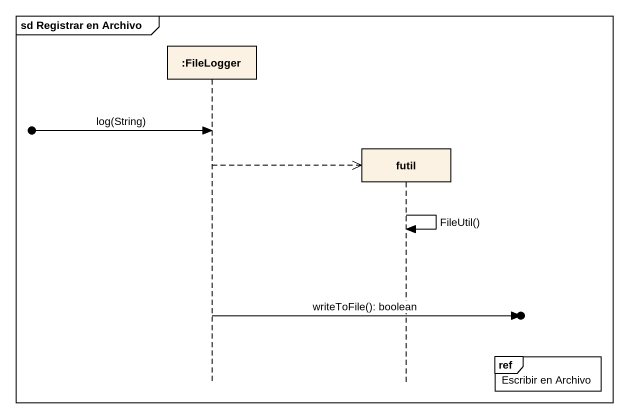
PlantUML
@startuml
mainframe sd Registrar en Archivo
hide footbox
participant ":FileLogger" as FileLogger
participant futil

[o-> FileLogger : log(String)
FileLogger -->> futil **
futil -> futil : FileUtil()
FileLogger ->o] : writeToFile(): boolean
ref over futil : Escribir en Archivo
@enduml
